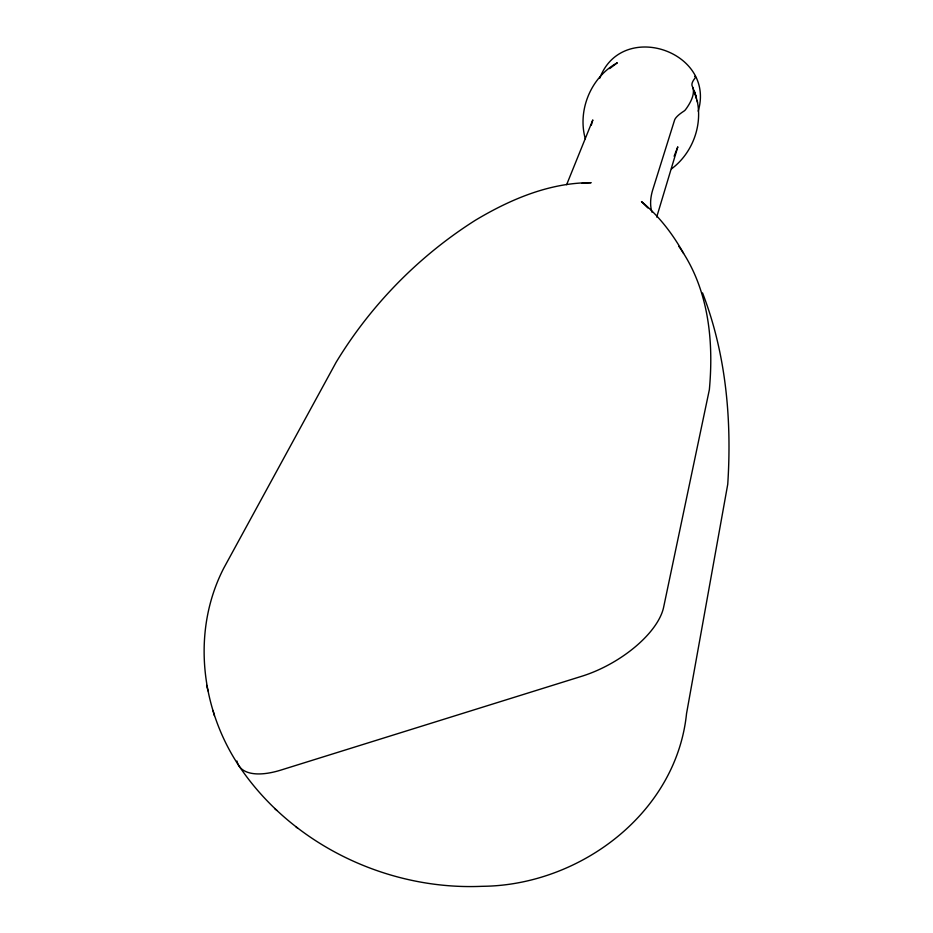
<?xml version="1.0" encoding="UTF-8"?>
<svg xmlns="http://www.w3.org/2000/svg" width="933" height="933" viewBox="0 0 933 933"><rect width="100%" height="100%" fill="white"/><g stroke="black" fill="none" stroke-linecap="round" stroke-linejoin="round"><path stroke-width="1.4" d="M591.324 125.115L592.817 119.937L566.634 184.687M656.704 217.039L677.801 146.843L674.127 156.243M698.199 111.202C715.996 51.105 621.705 19.5 599.756 78.232M609.622 68.61L617.343 62.791C591.09 76.961 577.247 110.117 585.306 138.772M671.492 168.873C692.228 153.513 702.794 125.652 697.079 100.449M582.134 183.265L591.137 182.693C549.794 182.565 510.444 199.265 475.527 220.165C418.987 255.864 370.751 305.138 336.137 362.261L223.687 568.29C191.417 631.186 200.7 709.127 239.653 766.868C292.391 844.925 387.557 890.14 481.16 886.35L483.947 886.28C580.454 884.741 676.273 812.993 686.525 713.675L727.74 484.309C731.95 419.768 726.014 353.63 702.549 292.95M274.605 808.526L276.914 810.485M295.948 826.778L297.732 828.294M647.852 207.942L641.484 201.598C658.838 215.803 672.716 233.926 683.597 253.438M694.758 92.355L697.546 102.303M692.869 87.714L695.855 95.679M206.613 685.37L208.036 690.886M213.039 710.514L214.357 715.646M694.409 91.282L696.146 98.082L695.925 96.88M236.935 761.025A75.363 32.375 -33.8 0 0 280.996 770.052L581.842 676.238A77.906 36.725 -30 0 0 663.608 607.325L709.348 389.726A1768.723 512.135 -39.1 0 0 678.874 246.417M651.957 212.153A275.142 87.294 -24.5 0 1 652.68 190.005L674.582 120.077A19.838 5.715 -26.4 0 1 683.527 111.4L683.959 111.109A5.19 1.481 -26.5 0 0 685.452 109.744L686.711 108.018A130.363 36.34 -27.4 0 0 692.286 86.256A42.696 11.826 -26 0 1 694.595 78.687A13.563 3.72 -26.4 0 0 695.447 76.751L695.447 76.751A4.793 1.318 -26.4 0 0 694.653 76.413"/></g></svg>
